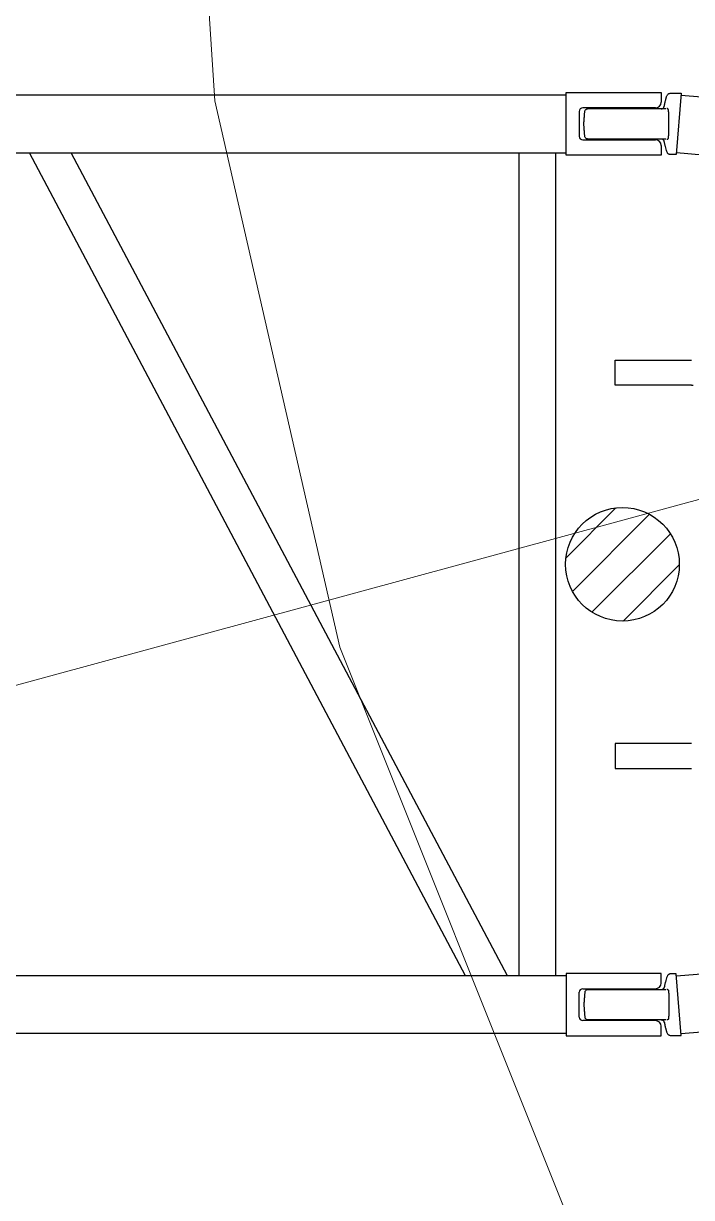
# Model space of a CAD drawing. Header units: millimetres. Extents: x -2078669 to -1085629, y -5987148 to 310365.
# Drawn here: x -1698457 to -1697282, y -2647695 to -2645629 of the extents above; entities that cross this region are included whole.
import ezdxf

# ---------------------------------------------------------------- set-up
doc = ezdxf.new("R2010")
doc.units = ezdxf.units.MM
doc.header["$LTSCALE"] = 500
for name, color, linetype, lineweight in [('D-BGD', 7, 'Continuous', 13), ('D-BYP-STR8', 5, 'Continuous', 25), ('D-BYP-STRB', 5, 'Continuous', 25), ('D-BYP-STRC', 1, 'Continuous', 13)]:
    doc.layers.add(name, color=color, linetype=linetype, lineweight=lineweight)
doc.styles.add('MS ゴシック', font='MS Gothic.ttf')
doc.dimstyles.new('DIM-500-F', dxfattribs={"dimscale": 500, "dimtxt": 3.5, "dimasz": 2.5, "dimexe": 0, "dimexo": 2, "dimgap": 0.8, "dimtad": 1, "dimdec": 0, "dimzin": 0, "dimdsep": 46, "dimtxsty": 'MS ゴシック', "dimblk": 'OPEN', "dimcen": 0.1, "dimclrd": 256, "dimclre": 256, "dimclrt": 256, "dimaunit": 1, "dimadec": 4, "dimazin": 0, "dimtfac": 1, "dimtdec": 0, "dimtmove": 2, "dimatfit": 3, "dimldrblk": 'OPEN', "dimfxl": 1, "dimtolj": 1, "dimtzin": 0, "dimlwd": -1, "dimlwe": -1, "dimarcsym": 2})

# ---------------------------------------------------------------- blocks, each defined once
blk = doc.blocks.new('河川平面')
at = {"layer": 'D-BGD', "linetype": 'Continuous'}
blk.add_line((1609259.3, -2792173.8), (1619008.4, -2789521.4), dxfattribs=at)
at = {"layer": 'D-BGD', "linetype": 'Continuous', "elevation": 366000, "flags": 128}
blk.add_lwpolyline([(1611715.3, -2620513.6), (1611197, -2668195.4), (1611105, -2685482.1), (1611227.5, -2700780.1), (1611946.4, -2745631.7), (1612010.6, -2749081.6), (1612060.3, -2750532.4), (1612325.1, -2753298.3), (1612593.4, -2757484.9), (1612783.4, -2763611.6), (1612863.6, -2771281.9), (1612734, -2784704.9), (1612727.3, -2788483.1), (1612845, -2790264.8), (1613065.1, -2791226.4), (1613930.5, -2793392.9), (1615912.3, -2797217.2), (1616301.4, -2797928.8), (1618571.8, -2802762.2), (1619578.2, -2807143.5), (1619706.8, -2810758.5), (1619619.1, -2816361.1)], dxfattribs=at)
blk = doc.blocks.new('_Open')
at = {"color": 0, "linetype": 'ByBlock', "lineweight": -2}
for p, q in [((-1, 0.1667), (0, 0)), ((-1, -0.1667), (0, 0)), ((0, 0), (-1, 0))]:
    blk.add_line(p, q, dxfattribs=at)
blk = doc.blocks.new('A$C4dcfe073')
at = {"layer": 'D-BYP-STRB', "linetype": 'Continuous'}
for p, q in [((19201, 3321.8), (10399, 3321.8)), ((19201, 3326), (19368, 3326)), ((19201, 3216), (19201, 3326)), ((19368, 3326), (19368, 3309)), ((19374.3, 3305.7), (19374.4, 3306.2)), ((19374.4, 3306.4), (19374.5, 3306.5)), ((19374.4, 3306.2), (19374.4, 3306.4)), ((19374.5, 3306.5), (19374.6, 3307.1)), ((19374.6, 3307.3), (19374.7, 3307.5)), ((19374.6, 3307.1), (19374.6, 3307.3)), ((19374.7, 3307.9), (19374.8, 3308.1)), ((19374.7, 3307.7), (19374.7, 3307.9)), ((19374.7, 3307.5), (19374.7, 3307.7)), ((19374.8, 3308.3), (19374.9, 3308.6)), ((19374.8, 3308.1), (19374.8, 3308.3)), ((19374.9, 3308.8), (19375, 3309)), ((19374.9, 3308.6), (19374.9, 3308.8)), ((19375, 3309.2), (19375.1, 3309.4)), ((19375, 3309), (19375, 3309.2)), ((19375.1, 3309.8), (19375.2, 3310)), ((19375.1, 3309.6), (19375.1, 3309.8)), ((19375.1, 3309.4), (19375.1, 3309.6)), ((19375.2, 3310.2), (19375.3, 3310.4)), ((19375.2, 3310), (19375.2, 3310.2)), ((19375.3, 3310.4), (19375.5, 3311.6)), ((19375.5, 3311.6), (19375.6, 3311.9)), ((19375.6, 3312), (19376, 3313.3)), ((19375.6, 3311.9), (19375.6, 3312)), ((19376, 3313.6), (19376.1, 3314)), ((19376, 3313.3), (19376, 3313.6)), ((19376.1, 3314), (19376.2, 3314.4)), ((19376.2, 3314.4), (19376.3, 3314.8)), ((19376.3, 3314.8), (19376.5, 3315.2)), ((19376.5, 3315.2), (19376.6, 3315.6)), ((19376.6, 3315.6), (19376.7, 3316)), ((19376.7, 3316), (19376.8, 3316.4)), ((19376.8, 3316.4), (19376.9, 3316.8)), ((19376.9, 3316.8), (19377, 3317.2)), ((19377, 3317.2), (19377.2, 3317.5)), ((19377.2, 3317.5), (19377.3, 3317.9)), ((19377.3, 3317.9), (19377.4, 3318.2)), ((19377.4, 3318.2), (19377.5, 3318.5)), ((19377.5, 3318.5), (19377.6, 3318.8)), ((19377.6, 3318.8), (19377.7, 3319)), ((19377.7, 3319), (19378.1, 3320.3)), ((19377.7, 3319.1), (19378.1, 3320.3)), ((19378.1, 3320.3), (19378.6, 3321.2)), ((19378.1, 3320.3), (19378.6, 3321.2)), ((19378.6, 3321.2), (19379.4, 3322.4)), ((19378.6, 3321.2), (19379.4, 3322.4)), ((19379.4, 3322.4), (19380.2, 3323.4)), ((19379.4, 3322.4), (19380.2, 3323.4)), ((19380.2, 3323.4), (19380.5, 3323.7)), ((19380.2, 3323.4), (19380.5, 3323.7)), ((19380.5, 3323.7), (19380.8, 3323.9)), ((19380.5, 3323.7), (19380.8, 3323.9)), ((19380.8, 3323.9), (19380.9, 3324)), ((19380.8, 3323.9), (19380.9, 3324)), ((19380.9, 3324), (19381, 3324.1)), ((19380.9, 3324), (19381, 3324.1)), ((19381, 3324.1), (19381.4, 3324.3)), ((19381, 3324.1), (19381.4, 3324.3)), ((19381.4, 3324.3), (19381.9, 3324.5)), ((19381.4, 3324.3), (19381.9, 3324.5)), ((19381.9, 3324.5), (19382.8, 3324.7)), ((19381.9, 3324.5), (19382.7, 3324.7)), ((19382.7, 3324.7), (19384.1, 3325)), ((19382.8, 3324.7), (19384.1, 3325)), ((19384.1, 3325), (19403.5, 3325)), ((19384.1, 3325), (19384.1, 3325)), ((19384.1, 3325), (19384.1, 3325)), ((19384.1, 3325), (19384.1, 3325)), ((19384.1, 3325), (19384.1, 3325)), ((19384.1, 3325), (19384.1, 3325)), ((19384.1, 3325), (19384.1, 3325)), ((19384.1, 3325), (19384.1, 3325)), ((19384.1, 3325), (19384.1, 3325)), ((19384.1, 3325), (19384.1, 3325)), ((19384.1, 3325), (19384.1, 3325)), ((19384.1, 3325), (19384.1, 3325)), ((19384.1, 3325), (19384.1, 3325)), ((19384.1, 3325), (19384.1, 3325)), ((19384.1, 3325), (19384.1, 3325)), ((19384.1, 3325), (19384.1, 3325)), ((19384.1, 3325), (19384.1, 3325)), ((19403.5, 3325), (19394.5, 3217)), ((19403.2, 3321.6), (19778.5, 3290.3)), ((19224, 3293), (19224, 3249)), ((19299.6, 3299), (19230, 3299)), ((19233, 3283.6), (19233.1, 3285.2)), ((19233.1, 3285.2), (19233.2, 3286.8)), ((19233.2, 3286.8), (19233.3, 3288.2)), ((19233.3, 3288.2), (19233.4, 3289.6)), ((19233.4, 3289.6), (19233.5, 3290.9)), ((19233.5, 3290.9), (19233.6, 3292)), ((19233.6, 3292), (19233.7, 3292.9)), ((19233.7, 3292.9), (19234, 3294)), ((19234, 3294), (19234.4, 3294.9)), ((19234.4, 3294.9), (19234.8, 3295.6)), ((19234.8, 3295.6), (19235.3, 3296.2)), ((19235.3, 3296.2), (19235.9, 3296.6)), ((19235.9, 3296.6), (19236.6, 3297)), ((19236.6, 3297), (19237.5, 3297.3)), ((19237.5, 3297.3), (19238.7, 3297.5)), ((19376.3, 3297.5), (19238.7, 3297.5)), ((19358, 3299), (19299.6, 3299)), ((19368.1, 3297.5), (19368.8, 3297.5)), ((19368.8, 3297.5), (19369.3, 3297.6)), ((19369.2, 3297.6), (19369.3, 3297.7)), ((19369.3, 3297.6), (19369.8, 3297.8)), ((19369.3, 3297.7), (19369.5, 3297.7)), ((19369.5, 3297.7), (19369.6, 3297.7)), ((19369.6, 3297.7), (19369.7, 3297.8)), ((19369.7, 3297.8), (19369.9, 3297.8)), ((19369.8, 3297.8), (19370.3, 3298)), ((19369.9, 3297.8), (19370, 3297.9)), ((19370, 3297.9), (19370.1, 3297.9)), ((19370.1, 3297.9), (19370.2, 3297.9)), ((19370.2, 3297.9), (19370.3, 3298)), ((19370.3, 3298), (19370.3, 3298)), ((19370.3, 3298), (19370.3, 3298)), ((19370.3, 3298), (19370.4, 3298)), ((19370.4, 3298), (19370.3, 3298)), ((19370.3, 3298), (19370.4, 3298)), ((19370.4, 3298), (19370.4, 3298)), ((19370.4, 3298), (19370.4, 3298)), ((19370.4, 3298), (19370.4, 3298)), ((19370.4, 3298), (19370.4, 3298)), ((19370.4, 3298), (19370.4, 3298)), ((19370.4, 3298), (19370.4, 3298)), ((19370.4, 3298), (19370.4, 3298)), ((19370.4, 3298), (19370.4, 3298)), ((19370.4, 3298), (19370.5, 3298)), ((19370.5, 3298.1), (19371, 3298.3)), ((19370.5, 3298), (19370.5, 3298.1)), ((19370.5, 3298.1), (19370.5, 3298.1)), ((19371, 3298.3), (19371.4, 3298.5)), ((19371, 3298.3), (19371, 3298.3)), ((19371.4, 3298.5), (19371.7, 3298.7)), ((19371.7, 3298.7), (19372, 3299)), ((19372, 3299), (19372.3, 3299.4)), ((19372.3, 3299.4), (19372.5, 3299.9)), ((19372.5, 3299.9), (19372.7, 3300.6)), ((19372.7, 3300.6), (19373.3, 3302.4)), ((19373.3, 3302.4), (19373.3, 3302.4)), ((19373.3, 3302.4), (19373.4, 3302.4)), ((19373.4, 3302.4), (19373.4, 3302.4)), ((19373.4, 3302.4), (19373.5, 3302.4)), ((19373.5, 3302.4), (19373.5, 3302.4)), ((19373.5, 3302.4), (19373.6, 3302.4)), ((19373.6, 3302.4), (19373.6, 3302.4)), ((19373.6, 3302.4), (19373.7, 3302.3)), ((19373.7, 3302.7), (19373.7, 3302.8)), ((19373.7, 3302.8), (19373.7, 3302.8)), ((19373.7, 3302.8), (19373.7, 3302.8)), ((19373.7, 3302.8), (19373.7, 3302.8)), ((19373.7, 3302.8), (19373.8, 3302.8)), ((19373.7, 3302.6), (19373.7, 3302.7)), ((19373.7, 3302.7), (19373.7, 3302.7)), ((19373.7, 3302.7), (19373.7, 3302.7)), ((19373.7, 3302.7), (19373.7, 3302.7)), ((19373.7, 3302.5), (19373.7, 3302.6)), ((19373.7, 3302.6), (19373.7, 3302.6)), ((19373.7, 3302.4), (19373.7, 3302.5)), ((19373.7, 3302.5), (19373.7, 3302.5)), ((19373.7, 3302.5), (19373.7, 3302.5)), ((19373.7, 3302.5), (19373.7, 3302.5)), ((19373.7, 3302.3), (19373.7, 3302.4)), ((19373.7, 3302.4), (19373.7, 3302.4)), ((19373.7, 3302.4), (19373.7, 3302.4)), ((19373.7, 3302.4), (19373.7, 3302.4)), ((19373.7, 3302.4), (19373.7, 3302.4)), ((19373.7, 3302.4), (19373.7, 3302.4)), ((19373.7, 3302.3), (19373.7, 3302.3)), ((19373.8, 3303.3), (19373.9, 3303.4)), ((19373.8, 3303.2), (19373.8, 3303.3)), ((19373.8, 3303.3), (19373.8, 3303.3)), ((19373.8, 3303.1), (19373.8, 3303.2)), ((19373.8, 3303.2), (19373.8, 3303.2)), ((19373.8, 3303.2), (19373.8, 3303.2)), ((19373.8, 3303), (19373.8, 3303.1)), ((19373.8, 3303.1), (19373.8, 3303.1)), ((19373.8, 3303.1), (19373.8, 3303.1)), ((19373.8, 3302.9), (19373.8, 3303)), ((19373.8, 3302.8), (19373.8, 3302.9)), ((19373.8, 3302.9), (19373.8, 3302.9)), ((19373.8, 3302.9), (19373.8, 3302.9)), ((19373.8, 3302.9), (19373.8, 3302.9)), ((19373.8, 3302.9), (19373.8, 3302.9)), ((19373.8, 3302.9), (19373.8, 3302.9)), ((19373.8, 3302.9), (19373.8, 3302.9)), ((19373.8, 3302.8), (19373.8, 3302.8)), ((19373.8, 3302.8), (19373.8, 3302.8)), ((19373.9, 3303.9), (19374, 3304)), ((19373.9, 3303.7), (19373.9, 3303.9)), ((19373.9, 3303.6), (19373.9, 3303.7)), ((19373.9, 3303.5), (19373.9, 3303.6)), ((19373.9, 3303.6), (19373.9, 3303.6)), ((19373.9, 3303.6), (19373.9, 3303.6)), ((19373.9, 3303.4), (19373.9, 3303.5)), ((19373.9, 3303.5), (19373.9, 3303.5)), ((19373.9, 3303.4), (19373.9, 3303.4)), ((19373.9, 3303.4), (19373.9, 3303.4)), ((19374, 3304.3), (19374.1, 3304.4)), ((19374, 3304), (19374, 3304.3)), ((19374, 3304.3), (19374, 3304.3)), ((19374, 3304), (19374, 3304)), ((19374.1, 3304.9), (19374.2, 3305)), ((19374.1, 3304.8), (19374.1, 3304.9)), ((19374.1, 3304.7), (19374.1, 3304.8)), ((19374.1, 3304.6), (19374.1, 3304.7)), ((19374.1, 3304.5), (19374.1, 3304.6)), ((19374.1, 3304.4), (19374.1, 3304.5)), ((19374.2, 3305.4), (19374.3, 3305.5)), ((19374.2, 3305.3), (19374.2, 3305.4)), ((19374.2, 3305.4), (19374.2, 3305.4)), ((19374.2, 3305.2), (19374.2, 3305.3)), ((19374.2, 3305.1), (19374.2, 3305.2)), ((19374.2, 3305), (19374.2, 3305.1)), ((19374.3, 3305.6), (19374.3, 3305.7)), ((19374.3, 3305.5), (19374.3, 3305.6)), ((19378.4, 3298), (19378.3, 3298)), ((19378.5, 3298), (19378.4, 3298)), ((19378.4, 3298), (19378.4, 3298)), ((19378.6, 3298), (19378.5, 3298)), ((19378.7, 3298), (19378.6, 3298)), ((19378.8, 3298), (19378.7, 3298)), ((19378.7, 3298), (19378.7, 3298)), ((19378.9, 3298), (19378.8, 3298)), ((19379, 3297.9), (19378.9, 3298)), ((19379.2, 3297.8), (19379, 3297.9)), ((19379.3, 3297.7), (19379.2, 3297.8)), ((19379.2, 3297.8), (19379.2, 3297.8)), ((19379.6, 3297.6), (19379.3, 3297.7)), ((19379.7, 3297.4), (19379.6, 3297.6)), ((19379.8, 3297.4), (19379.7, 3297.4)), ((19379.7, 3297.4), (19379.7, 3297.4)), ((19379.9, 3297.2), (19379.8, 3297.4)), ((19380, 3297.2), (19379.9, 3297.2)), ((19380, 3297.1), (19380, 3297.2)), ((19380.1, 3297.1), (19380, 3297.1)), ((19380.1, 3297), (19380.1, 3297.1)), ((19380.2, 3297), (19380.1, 3297)), ((19380.2, 3296.9), (19380.2, 3297)), ((19380.3, 3296.9), (19380.2, 3296.9)), ((19380.3, 3296.8), (19380.3, 3296.9)), ((19380.5, 3296.6), (19380.3, 3296.8)), ((19380.7, 3296.4), (19380.5, 3296.6)), ((19380.5, 3296.6), (19380.5, 3296.6)), ((19380.5, 3296.6), (19380.5, 3296.6)), ((19380.7, 3296.3), (19380.7, 3296.4)), ((19380.8, 3296.2), (19380.7, 3296.3)), ((19380.9, 3296.1), (19380.8, 3296.2)), ((19380.8, 3296.2), (19380.8, 3296.2)), ((19380.9, 3296), (19380.9, 3296.1)), ((19380.9, 3295.9), (19380.9, 3296)), ((19381, 3295.9), (19380.9, 3295.9)), ((19381, 3295.8), (19381, 3295.9)), ((19381, 3295.7), (19381, 3295.8)), ((19381, 3295.8), (19381, 3295.8)), ((19381, 3295.8), (19381, 3295.8)), ((19381, 3295.8), (19381, 3295.8)), ((19381, 3295.8), (19381, 3295.8)), ((19381, 3295.8), (19381, 3295.8)), ((19381, 3295.8), (19381, 3295.8)), ((19381.1, 3295.7), (19381, 3295.7)), ((19381, 3295.7), (19381, 3295.7)), ((19381.1, 3295.6), (19381.1, 3295.7)), ((19381.1, 3295.7), (19381.1, 3295.7)), ((19381.1, 3295.7), (19381.1, 3295.7)), ((19381.1, 3295.7), (19381.1, 3295.7)), ((19381.1, 3295.6), (19381.1, 3295.6)), ((19381.1, 3295.6), (19381.1, 3295.6)), ((19381.1, 3295.6), (19381.1, 3295.6)), ((19381.1, 3295.6), (19381.1, 3295.6)), ((19381.1, 3295.6), (19381.1, 3295.6)), ((19381.1, 3295.6), (19381.1, 3295.6)), ((19381.1, 3295.6), (19381.1, 3295.6)), ((19381.1, 3295.6), (19381.1, 3295.6)), ((19381.1, 3295.6), (19381.1, 3295.6)), ((19381.1, 3295.6), (19381.1, 3295.6)), ((19381.1, 3295.6), (19381.1, 3295.6)), ((19381.1, 3295.6), (19381.1, 3295.6)), ((19381.1, 3295.6), (19381.1, 3295.6)), ((19381.1, 3295.3), (19381.1, 3295.6)), ((19381.1, 3294.9), (19381.1, 3295.3)), ((19381.1, 3294.5), (19381.1, 3294.9)), ((19381.2, 3294.1), (19381.1, 3294.5)), ((19381.2, 3293.6), (19381.2, 3294.1)), ((19381.2, 3293.1), (19381.2, 3293.6)), ((19381.2, 3292.5), (19381.2, 3293.1)), ((19381.2, 3292), (19381.2, 3292.5)), ((19381.3, 3291.5), (19381.2, 3292)), ((19381.3, 3291), (19381.3, 3291.5)), ((19381.3, 3290.4), (19381.3, 3291)), ((19381.3, 3289.8), (19381.3, 3290.4)), ((19381.4, 3289.1), (19381.3, 3289.8)), ((19381.4, 3288.4), (19381.4, 3289.1)), ((19381.4, 3287.5), (19381.4, 3288.4)), ((19381.4, 3286.6), (19381.4, 3287.5)), ((19381.4, 3285.5), (19381.4, 3286.6)), ((19381.5, 3284.4), (19381.4, 3285.5)), ((19232, 3271), (19232.1, 3271.9)), ((19232.1, 3270.1), (19232, 3271)), ((19232.1, 3271.9), (19232.2, 3273)), ((19232.2, 3269), (19232.1, 3270.1)), ((19232.2, 3273), (19232.3, 3274.3)), ((19232.3, 3267.7), (19232.2, 3269)), ((19232.3, 3274.3), (19232.4, 3275.7)), ((19232.4, 3266.3), (19232.3, 3267.7)), ((19232.4, 3275.7), (19232.5, 3277.1)), ((19232.5, 3264.9), (19232.4, 3266.3)), ((19232.5, 3277.1), (19232.6, 3278.7)), ((19232.6, 3263.3), (19232.5, 3264.9)), ((19232.6, 3278.7), (19232.7, 3280.3)), ((19232.7, 3280.3), (19232.8, 3281.9)), ((19232.8, 3281.9), (19233, 3283.6)), ((19381.5, 3283.1), (19381.5, 3284.4)), ((19381.5, 3281.9), (19381.5, 3283.1)), ((19381.5, 3280.6), (19381.5, 3281.9)), ((19381.6, 3279.3), (19381.5, 3280.6)), ((19381.6, 3278.1), (19381.6, 3279.3)), ((19381.6, 3276.9), (19381.6, 3278.1)), ((19381.6, 3275.9), (19381.6, 3276.9)), ((19381.6, 3274.9), (19381.6, 3275.9)), ((19381.6, 3274), (19381.6, 3274.9)), ((19381.6, 3273.2), (19381.6, 3274)), ((19381.6, 3272.5), (19381.6, 3273.2)), ((19381.6, 3271.9), (19381.6, 3272.5)), ((19381.6, 3271.4), (19381.6, 3271.9)), ((19381.6, 3271), (19381.6, 3271.4)), ((19381.6, 3270.6), (19381.6, 3271)), ((19381.6, 3270.1), (19381.6, 3270.6)), ((19381.6, 3269.5), (19381.6, 3270.1)), ((19381.6, 3268.8), (19381.6, 3269.5)), ((19381.6, 3268), (19381.6, 3268.8)), ((19381.6, 3267.1), (19381.6, 3268)), ((19381.6, 3266.1), (19381.6, 3267.1)), ((19381.6, 3265.1), (19381.6, 3266.1)), ((19381.6, 3263.9), (19381.6, 3265.1)), ((19232.7, 3261.7), (19232.6, 3263.3)), ((19232.8, 3260.1), (19232.7, 3261.7)), ((19233, 3258.4), (19232.8, 3260.1)), ((19233.1, 3256.8), (19233, 3258.4)), ((19233.2, 3255.3), (19233.1, 3256.8)), ((19233.3, 3253.8), (19233.2, 3255.3)), ((19233.4, 3252.4), (19233.3, 3253.8)), ((19233.5, 3251.1), (19233.4, 3252.4)), ((19233.6, 3250), (19233.5, 3251.1)), ((19233.7, 3249.1), (19233.6, 3250)), ((19234, 3248), (19233.7, 3249.1)), ((19234.4, 3247.1), (19234, 3248)), ((19234.8, 3246.4), (19234.4, 3247.1)), ((19235.3, 3245.8), (19234.8, 3246.4)), ((19235.9, 3245.4), (19235.3, 3245.8)), ((19236.6, 3245), (19235.9, 3245.4)), ((19237.5, 3244.7), (19236.6, 3245)), ((19238.7, 3244.5), (19237.5, 3244.7)), ((19238.7, 3244.5), (19376.3, 3244.5)), ((19371, 3243.6), (19370.3, 3244)), ((19378.3, 3244), (19378.4, 3244)), ((19378.4, 3244), (19378.4, 3244)), ((19378.4, 3244), (19378.5, 3244)), ((19378.5, 3244), (19378.6, 3244)), ((19378.6, 3244), (19378.7, 3244)), ((19378.7, 3244), (19378.7, 3244)), ((19378.7, 3244), (19378.8, 3244)), ((19378.8, 3244), (19378.9, 3244)), ((19378.9, 3244), (19379, 3244.1)), ((19379, 3244.1), (19379.2, 3244.2)), ((19379.2, 3244.2), (19379.3, 3244.3)), ((19379.2, 3244.2), (19379.2, 3244.2)), ((19379.3, 3244.3), (19379.6, 3244.4)), ((19379.6, 3244.4), (19379.7, 3244.6)), ((19379.7, 3244.6), (19379.7, 3244.6)), ((19379.7, 3244.6), (19379.8, 3244.6)), ((19379.8, 3244.6), (19379.9, 3244.8)), ((19379.9, 3244.8), (19380, 3244.8)), ((19380, 3244.8), (19380, 3244.9)), ((19380, 3244.9), (19380.1, 3244.9)), ((19380.1, 3244.9), (19380.1, 3245)), ((19380.1, 3245), (19380.2, 3245)), ((19380.2, 3245), (19380.2, 3245.1)), ((19380.2, 3245.1), (19380.3, 3245.1)), ((19380.3, 3245.2), (19380.5, 3245.4)), ((19380.3, 3245.1), (19380.3, 3245.2)), ((19380.5, 3245.4), (19380.7, 3245.6)), ((19380.5, 3245.4), (19380.5, 3245.4)), ((19380.5, 3245.4), (19380.5, 3245.4)), ((19380.7, 3245.7), (19380.8, 3245.8)), ((19380.7, 3245.6), (19380.7, 3245.7)), ((19380.8, 3245.8), (19380.9, 3245.9)), ((19380.8, 3245.8), (19380.8, 3245.8)), ((19380.9, 3246), (19380.9, 3246.1)), ((19380.9, 3246.1), (19381, 3246.1)), ((19380.9, 3245.9), (19380.9, 3246)), ((19381, 3246.1), (19381, 3246.2)), ((19381.1, 3247.5), (19381.2, 3247.9)), ((19381.1, 3247.1), (19381.1, 3247.5)), ((19381.1, 3246.7), (19381.1, 3247.1)), ((19381.1, 3246.4), (19381.1, 3246.7)), ((19381.2, 3250), (19381.3, 3250.5)), ((19381.2, 3249.5), (19381.2, 3250)), ((19381.2, 3248.9), (19381.2, 3249.5)), ((19381.2, 3248.4), (19381.2, 3248.9)), ((19381.2, 3247.9), (19381.2, 3248.4)), ((19381.3, 3252.2), (19381.4, 3252.9)), ((19381.3, 3251.6), (19381.3, 3252.2)), ((19381.3, 3251), (19381.3, 3251.6)), ((19381.3, 3250.5), (19381.3, 3251)), ((19381.4, 3256.5), (19381.5, 3257.6)), ((19381.4, 3255.4), (19381.4, 3256.5)), ((19381.4, 3254.5), (19381.4, 3255.4)), ((19381.4, 3253.6), (19381.4, 3254.5)), ((19381.4, 3252.9), (19381.4, 3253.6)), ((19381.5, 3261.4), (19381.6, 3262.7)), ((19381.5, 3260.1), (19381.5, 3261.4)), ((19381.5, 3258.9), (19381.5, 3260.1)), ((19381.5, 3257.6), (19381.5, 3258.9)), ((19381.6, 3262.7), (19381.6, 3263.9)), ((19230, 3243), (19299.6, 3243)), ((19299.6, 3243), (19358, 3243)), ((19368, 3233), (19368, 3216)), ((19371.5, 3243.3), (19371, 3243.6)), ((19371.9, 3242.9), (19371.5, 3243.3)), ((19372.3, 3242.5), (19371.9, 3242.9)), ((19372.6, 3242.1), (19372.3, 3242.5)), ((19372.9, 3241.6), (19372.6, 3242.1)), ((19373.2, 3241.1), (19372.9, 3241.6)), ((19373.5, 3240.5), (19373.2, 3241.1)), ((19373.6, 3240.1), (19373.5, 3240.5)), ((19373.6, 3239.8), (19373.6, 3240.1)), ((19373.6, 3239.7), (19373.6, 3239.8)), ((19373.6, 3239.8), (19373.6, 3239.8)), ((19373.6, 3239.8), (19373.6, 3239.8)), ((19373.6, 3239.8), (19373.6, 3239.8)), ((19373.6, 3239.8), (19373.6, 3239.8)), ((19373.7, 3239.7), (19373.6, 3239.7)), ((19373.6, 3239.7), (19373.6, 3239.7)), ((19373.8, 3238.9), (19373.7, 3239.7)), ((19373.7, 3239.7), (19373.7, 3239.7)), ((19373.7, 3239.7), (19373.7, 3239.7)), ((19374, 3237.9), (19373.8, 3238.9)), ((19374.2, 3236.8), (19374, 3237.9)), ((19374.5, 3235.7), (19374.2, 3236.8)), ((19374.7, 3234.5), (19374.5, 3235.7)), ((19374.9, 3233.3), (19374.7, 3234.5)), ((19375.2, 3232.2), (19374.9, 3233.3)), ((19375.4, 3231.2), (19375.2, 3232.2)), ((19376, 3228.6), (19375.4, 3231.2)), ((19376.6, 3226.4), (19376, 3228.6)), ((19377.3, 3224.1), (19376.6, 3226.4)), ((19377.9, 3222.4), (19377.3, 3224.1)), ((15120, 3220.2), (19201, 3220.2)), ((19023.9, 1771.8), (18256.9, 3220.2)), ((19097.5, 1771.8), (18330.5, 3220.2)), ((19117.5, 3220.2), (19117.5, 1771.8)), ((19182.5, 1771.8), (19182.5, 3220.2)), ((19368, 3216), (19201, 3216)), ((19378.4, 3221.2), (19377.9, 3222.4)), ((19379, 3220.2), (19378.4, 3221.2)), ((19379.4, 3219.5), (19379, 3220.2)), ((19379.9, 3218.9), (19379.4, 3219.5)), ((19380.4, 3218.4), (19379.9, 3218.9)), ((19381, 3218), (19380.4, 3218.4)), ((19381.4, 3217.7), (19381, 3218)), ((19381.9, 3217.5), (19381.4, 3217.7)), ((19382, 3217.4), (19381.9, 3217.5)), ((19382.1, 3217.4), (19382, 3217.4)), ((19382.2, 3217.3), (19382.1, 3217.4)), ((19382.1, 3217.4), (19382.1, 3217.4)), ((19382.3, 3217.3), (19382.2, 3217.3)), ((19382.4, 3217.3), (19382.3, 3217.3)), ((19382.3, 3217.3), (19382.3, 3217.3)), ((19382.5, 3217.3), (19382.4, 3217.3)), ((19382.5, 3217.2), (19382.5, 3217.3)), ((19382.6, 3217.2), (19382.5, 3217.2)), ((19382.7, 3217.2), (19382.6, 3217.2)), ((19382.6, 3217.2), (19382.6, 3217.2)), ((19382.8, 3217.2), (19382.7, 3217.2)), ((19382.9, 3217.1), (19382.8, 3217.2)), ((19382.8, 3217.2), (19382.8, 3217.2)), ((19383, 3217.1), (19382.9, 3217.1)), ((19382.9, 3217.1), (19382.9, 3217.1)), ((19383.1, 3217.1), (19383, 3217.1)), ((19383.2, 3217.1), (19383.1, 3217.1)), ((19383.3, 3217.1), (19383.2, 3217.1)), ((19383.2, 3217.1), (19383.2, 3217.1)), ((19383.4, 3217.1), (19383.3, 3217.1)), ((19383.4, 3217), (19383.4, 3217.1)), ((19383.5, 3217), (19383.4, 3217)), ((19383.7, 3217), (19383.5, 3217)), ((19383.8, 3217), (19383.7, 3217)), ((19383.7, 3217), (19383.7, 3217)), ((19383.9, 3217), (19383.8, 3217)), ((19384, 3217), (19383.9, 3217)), ((19384.1, 3217), (19384, 3217)), ((19384, 3217), (19384, 3217)), ((19384, 3217), (19384, 3217)), ((19384.1, 3217), (19384.1, 3217)), ((19384.1, 3217), (19384.1, 3217)), ((19384.1, 3217), (19384.1, 3217)), ((19384.1, 3217), (19384.1, 3217)), ((19384.1, 3217), (19384.1, 3217)), ((19384.1, 3217), (19384.1, 3217)), ((19384.1, 3217), (19384.1, 3217)), ((19384.1, 3217), (19384.1, 3217)), ((19384.1, 3217), (19384.1, 3217)), ((19384.1, 3217), (19384.1, 3217)), ((19394.5, 3217), (19384.1, 3217)), ((19394.8, 3220.4), (19778.5, 3188.4)), ((19287.4, 2811.2), (19287.4, 2855.2)), ((19287.4, 2855.2), (19344.7, 2855.2)), ((19344.7, 2855.2), (19352.2, 2855.2)), ((19352.2, 2855.2), (19379.6, 2855.2)), ((19379.6, 2855.2), (19421.5, 2855.2)), ((19344.7, 2811.2), (19287.4, 2811.2)), ((19352.2, 2811.2), (19344.7, 2811.2)), ((19421.5, 2811.2), (19352.2, 2811.2)), ((19421.5, 2811.2), (19424.1, 2811.2)), ((19200.7, 2507.6), (19288.4, 2595.3)), ((19200.7, 2507.6), (19288.4, 2595.3)), ((19212.1, 2448.3), (19347.7, 2583.9)), ((19212.1, 2448.3), (19347.7, 2583.9)), ((19246.2, 2411.7), (19384.3, 2549.8)), ((19246.2, 2411.7), (19384.3, 2549.8)), ((19301.2, 2396), (19400, 2494.8)), ((19301.2, 2396), (19400, 2494.8)), ((19287.4, 2180.8), (19287.4, 2136.7)), ((19344.7, 2180.8), (19287.4, 2180.8)), ((19352.2, 2180.8), (19344.7, 2180.8)), ((19379.6, 2180.8), (19352.2, 2180.8)), ((19421.5, 2180.8), (19379.6, 2180.8)), ((19287.4, 2136.7), (19344.7, 2136.7)), ((19344.7, 2136.7), (19352.2, 2136.7)), ((19352.2, 2136.7), (19379.6, 2136.7)), ((19379.6, 2136.7), (19421.5, 2136.7)), ((19394.8, 1771.6), (19778.5, 1803.6)), ((19201, 1771.8), (15120, 1771.8)), ((19368, 1776), (19201, 1776)), ((19201, 1776), (19201, 1666)), ((19368, 1759), (19368, 1776)), ((19374.5, 1756.3), (19374.2, 1755.2)), ((19374.7, 1757.5), (19374.5, 1756.3)), ((19374.9, 1758.7), (19374.7, 1757.5)), ((19375.2, 1759.8), (19374.9, 1758.7)), ((19375.4, 1760.8), (19375.2, 1759.8)), ((19376, 1763.4), (19375.4, 1760.8)), ((19376.6, 1765.6), (19376, 1763.4)), ((19377.3, 1767.9), (19376.6, 1765.6)), ((19377.9, 1769.6), (19377.3, 1767.9)), ((19378.4, 1770.8), (19377.9, 1769.6)), ((19379, 1771.8), (19378.4, 1770.8)), ((19379.4, 1772.5), (19379, 1771.8)), ((19379.9, 1773.1), (19379.4, 1772.5)), ((19380.4, 1773.6), (19379.9, 1773.1)), ((19381, 1774), (19380.4, 1773.6)), ((19381.4, 1774.3), (19381, 1774)), ((19381.9, 1774.5), (19381.4, 1774.3)), ((19382, 1774.6), (19381.9, 1774.5)), ((19382.1, 1774.6), (19382, 1774.6)), ((19382.2, 1774.7), (19382.1, 1774.6)), ((19382.1, 1774.6), (19382.1, 1774.6)), ((19382.3, 1774.7), (19382.2, 1774.7)), ((19382.4, 1774.7), (19382.3, 1774.7)), ((19382.3, 1774.7), (19382.3, 1774.7)), ((19382.5, 1774.7), (19382.4, 1774.7)), ((19382.6, 1774.8), (19382.5, 1774.8)), ((19382.5, 1774.8), (19382.5, 1774.7)), ((19382.7, 1774.8), (19382.6, 1774.8)), ((19382.6, 1774.8), (19382.6, 1774.8)), ((19382.8, 1774.8), (19382.7, 1774.8)), ((19382.9, 1774.9), (19382.8, 1774.8)), ((19382.8, 1774.8), (19382.8, 1774.8)), ((19383, 1774.9), (19382.9, 1774.9)), ((19382.9, 1774.9), (19382.9, 1774.9)), ((19383.1, 1774.9), (19383, 1774.9)), ((19383.2, 1774.9), (19383.1, 1774.9)), ((19383.3, 1774.9), (19383.2, 1774.9)), ((19383.2, 1774.9), (19383.2, 1774.9)), ((19383.4, 1774.9), (19383.3, 1774.9)), ((19383.5, 1775), (19383.4, 1775)), ((19383.4, 1775), (19383.4, 1774.9)), ((19383.7, 1775), (19383.5, 1775)), ((19383.8, 1775), (19383.7, 1775)), ((19383.7, 1775), (19383.7, 1775)), ((19383.9, 1775), (19383.8, 1775)), ((19384, 1775), (19383.9, 1775)), ((19384.1, 1775), (19384, 1775)), ((19384, 1775), (19384, 1775)), ((19384, 1775), (19384, 1775)), ((19384.1, 1775), (19384.1, 1775)), ((19384.1, 1775), (19384.1, 1775)), ((19384.1, 1775), (19384.1, 1775)), ((19384.1, 1775), (19384.1, 1775)), ((19384.1, 1775), (19384.1, 1775)), ((19384.1, 1775), (19384.1, 1775)), ((19384.1, 1775), (19384.1, 1775)), ((19384.1, 1775), (19384.1, 1775)), ((19384.1, 1775), (19384.1, 1775)), ((19384.1, 1775), (19384.1, 1775)), ((19394.5, 1775), (19384.1, 1775)), ((19403.5, 1667), (19394.5, 1775)), ((19224, 1699), (19224, 1743)), ((19230, 1749), (19299.6, 1749)), ((19233.2, 1736.7), (19233.1, 1735.2)), ((19233.3, 1738.2), (19233.2, 1736.7)), ((19233.4, 1739.6), (19233.3, 1738.2)), ((19233.5, 1740.9), (19233.4, 1739.6)), ((19233.6, 1742), (19233.5, 1740.9)), ((19233.7, 1742.9), (19233.6, 1742)), ((19234, 1744), (19233.7, 1742.9)), ((19234.4, 1744.9), (19234, 1744)), ((19234.8, 1745.6), (19234.4, 1744.9)), ((19235.3, 1746.2), (19234.8, 1745.6)), ((19235.9, 1746.6), (19235.3, 1746.2)), ((19236.6, 1747), (19235.9, 1746.6)), ((19237.5, 1747.3), (19236.6, 1747)), ((19238.7, 1747.5), (19237.5, 1747.3)), ((19238.7, 1747.5), (19376.3, 1747.5)), ((19299.6, 1749), (19358, 1749)), ((19371, 1748.4), (19370.3, 1748)), ((19371.5, 1748.7), (19371, 1748.4)), ((19371.9, 1749.1), (19371.5, 1748.7)), ((19372.3, 1749.5), (19371.9, 1749.1)), ((19372.6, 1749.9), (19372.3, 1749.5)), ((19372.9, 1750.4), (19372.6, 1749.9)), ((19373.2, 1750.9), (19372.9, 1750.4)), ((19373.5, 1751.5), (19373.2, 1750.9)), ((19373.6, 1751.9), (19373.5, 1751.5)), ((19373.7, 1752.3), (19373.6, 1752.3)), ((19373.6, 1752.3), (19373.6, 1752.3)), ((19373.6, 1752.3), (19373.6, 1752.2)), ((19373.6, 1752.2), (19373.6, 1752.2)), ((19373.6, 1752.2), (19373.6, 1752.2)), ((19373.6, 1752.2), (19373.6, 1752.2)), ((19373.6, 1752.2), (19373.6, 1752.2)), ((19373.6, 1752.2), (19373.6, 1751.9)), ((19373.8, 1753.1), (19373.7, 1752.3)), ((19373.7, 1752.3), (19373.7, 1752.3)), ((19373.7, 1752.3), (19373.7, 1752.3)), ((19374, 1754.1), (19373.8, 1753.1)), ((19374.2, 1755.2), (19374, 1754.1)), ((19378.3, 1748), (19378.4, 1748)), ((19378.4, 1748), (19378.4, 1748)), ((19378.4, 1748), (19378.5, 1748)), ((19378.5, 1748), (19378.6, 1748)), ((19378.6, 1748), (19378.7, 1748)), ((19378.7, 1748), (19378.7, 1748)), ((19378.7, 1748), (19378.8, 1748)), ((19378.8, 1748), (19378.9, 1748)), ((19378.9, 1748), (19379, 1747.9)), ((19379, 1747.9), (19379.2, 1747.8)), ((19379.2, 1747.8), (19379.2, 1747.8)), ((19379.2, 1747.8), (19379.3, 1747.7)), ((19379.3, 1747.7), (19379.6, 1747.6)), ((19379.6, 1747.6), (19379.7, 1747.4)), ((19379.7, 1747.4), (19379.7, 1747.4)), ((19379.7, 1747.4), (19379.8, 1747.4)), ((19379.8, 1747.4), (19379.9, 1747.2)), ((19379.9, 1747.2), (19380, 1747.2)), ((19380, 1747.2), (19380, 1747.1)), ((19380, 1747.1), (19380.1, 1747.1)), ((19380.1, 1747.1), (19380.1, 1747)), ((19380.1, 1747), (19380.2, 1747)), ((19380.2, 1747), (19380.2, 1746.9)), ((19380.2, 1746.9), (19380.3, 1746.9)), ((19380.3, 1746.9), (19380.3, 1746.8)), ((19380.3, 1746.8), (19380.5, 1746.6)), ((19380.5, 1746.6), (19380.5, 1746.6)), ((19380.5, 1746.6), (19380.5, 1746.6)), ((19380.5, 1746.6), (19380.7, 1746.4)), ((19380.7, 1746.4), (19380.7, 1746.3)), ((19380.7, 1746.3), (19380.8, 1746.2)), ((19380.8, 1746.2), (19380.8, 1746.2)), ((19380.8, 1746.2), (19380.9, 1746.1)), ((19380.9, 1746.1), (19380.9, 1746)), ((19380.9, 1746), (19380.9, 1745.9)), ((19380.9, 1745.9), (19381, 1745.9)), ((19381, 1745.9), (19381, 1745.8)), ((19381.1, 1745.6), (19381.1, 1745.3)), ((19381.1, 1745.3), (19381.1, 1744.9)), ((19381.1, 1744.9), (19381.1, 1744.5)), ((19381.1, 1744.5), (19381.2, 1744.1)), ((19381.2, 1744.1), (19381.2, 1743.6)), ((19381.2, 1743.6), (19381.2, 1743.1)), ((19381.2, 1743.1), (19381.2, 1742.5)), ((19381.2, 1742.5), (19381.2, 1742)), ((19381.2, 1742), (19381.3, 1741.5)), ((19381.3, 1741.5), (19381.3, 1741)), ((19381.3, 1741), (19381.3, 1740.4)), ((19381.3, 1740.4), (19381.3, 1739.8)), ((19381.3, 1739.8), (19381.4, 1739.1)), ((19381.4, 1739.1), (19381.4, 1738.4)), ((19381.4, 1738.4), (19381.4, 1737.5)), ((19381.4, 1737.5), (19381.4, 1736.6)), ((19381.4, 1736.6), (19381.4, 1735.5)), ((19232.1, 1721.9), (19232, 1721)), ((19232, 1721), (19232.1, 1720.1)), ((19232.2, 1723), (19232.1, 1721.9)), ((19232.1, 1720.1), (19232.2, 1719)), ((19232.3, 1724.3), (19232.2, 1723)), ((19232.2, 1719), (19232.3, 1717.7)), ((19232.4, 1725.7), (19232.3, 1724.3)), ((19232.3, 1717.7), (19232.4, 1716.3)), ((19232.5, 1727.1), (19232.4, 1725.7)), ((19232.4, 1716.3), (19232.5, 1714.9)), ((19232.6, 1728.7), (19232.5, 1727.1)), ((19232.7, 1730.3), (19232.6, 1728.7)), ((19232.8, 1731.9), (19232.7, 1730.3)), ((19233, 1733.6), (19232.8, 1731.9)), ((19233.1, 1735.2), (19233, 1733.6)), ((19381.4, 1735.5), (19381.5, 1734.4)), ((19381.5, 1734.4), (19381.5, 1733.1)), ((19381.5, 1733.1), (19381.5, 1731.9)), ((19381.5, 1731.9), (19381.5, 1730.6)), ((19381.5, 1730.6), (19381.6, 1729.3)), ((19381.6, 1729.3), (19381.6, 1728.1)), ((19381.6, 1728.1), (19381.6, 1726.9)), ((19381.6, 1726.9), (19381.6, 1725.9)), ((19381.6, 1725.9), (19381.6, 1724.9)), ((19381.6, 1724.9), (19381.6, 1724)), ((19381.6, 1724), (19381.6, 1723.2)), ((19381.6, 1723.2), (19381.6, 1722.5)), ((19381.6, 1722.5), (19381.6, 1721.9)), ((19381.6, 1721.9), (19381.6, 1721.4)), ((19381.6, 1721.4), (19381.6, 1721)), ((19381.6, 1721), (19381.6, 1720.6)), ((19381.6, 1720.6), (19381.6, 1720.1)), ((19381.6, 1720.1), (19381.6, 1719.5)), ((19381.6, 1719.5), (19381.6, 1718.8)), ((19381.6, 1718.8), (19381.6, 1718)), ((19381.6, 1718), (19381.6, 1717.1)), ((19381.6, 1717.1), (19381.6, 1716.1)), ((19381.6, 1716.1), (19381.6, 1715.1)), ((19381.6, 1715.1), (19381.6, 1713.9)), ((19232.5, 1714.9), (19232.6, 1713.3)), ((19232.6, 1713.3), (19232.7, 1711.7)), ((19232.7, 1711.7), (19232.8, 1710.1)), ((19232.8, 1710.1), (19233, 1708.4)), ((19233, 1708.4), (19233.1, 1706.8)), ((19233.1, 1706.8), (19233.2, 1705.2)), ((19233.2, 1705.2), (19233.3, 1703.8)), ((19233.3, 1703.8), (19233.4, 1702.4)), ((19233.4, 1702.4), (19233.5, 1701.1)), ((19233.5, 1701.1), (19233.6, 1700)), ((19233.6, 1700), (19233.7, 1699.1)), ((19233.7, 1699.1), (19234, 1698)), ((19234, 1698), (19234.4, 1697.1)), ((19234.4, 1697.1), (19234.8, 1696.4)), ((19234.8, 1696.4), (19235.3, 1695.8)), ((19235.3, 1695.8), (19235.9, 1695.4)), ((19235.9, 1695.4), (19236.6, 1695)), ((19236.6, 1695), (19237.5, 1694.7)), ((19237.5, 1694.7), (19238.7, 1694.5)), ((19376.3, 1694.5), (19238.7, 1694.5)), ((19368.1, 1694.5), (19368.8, 1694.5)), ((19368.8, 1694.5), (19369.3, 1694.4)), ((19369.2, 1694.4), (19369.3, 1694.3)), ((19369.3, 1694.4), (19369.8, 1694.2)), ((19369.3, 1694.3), (19369.5, 1694.3)), ((19369.5, 1694.3), (19369.6, 1694.3)), ((19369.6, 1694.3), (19369.7, 1694.2)), ((19379.3, 1694.3), (19379.2, 1694.2)), ((19379.6, 1694.4), (19379.3, 1694.3)), ((19379.7, 1694.6), (19379.6, 1694.4)), ((19379.8, 1694.6), (19379.7, 1694.6)), ((19379.7, 1694.6), (19379.7, 1694.6)), ((19379.9, 1694.8), (19379.8, 1694.6)), ((19380, 1694.8), (19379.9, 1694.8)), ((19380.1, 1694.9), (19380, 1694.9)), ((19380, 1694.9), (19380, 1694.8)), ((19380.2, 1695), (19380.1, 1695)), ((19380.1, 1695), (19380.1, 1694.9)), ((19380.3, 1695.1), (19380.2, 1695.1)), ((19380.2, 1695.1), (19380.2, 1695)), ((19380.5, 1695.4), (19380.3, 1695.2)), ((19380.3, 1695.2), (19380.3, 1695.1)), ((19380.7, 1695.6), (19380.5, 1695.4)), ((19380.5, 1695.4), (19380.5, 1695.4)), ((19380.5, 1695.4), (19380.5, 1695.4)), ((19380.8, 1695.8), (19380.7, 1695.7)), ((19380.7, 1695.7), (19380.7, 1695.6)), ((19380.9, 1695.9), (19380.8, 1695.8)), ((19380.8, 1695.8), (19380.8, 1695.8)), ((19381, 1696.1), (19380.9, 1696.1)), ((19380.9, 1696.1), (19380.9, 1696)), ((19380.9, 1696), (19380.9, 1695.9)), ((19381.1, 1696.3), (19381, 1696.3)), ((19381, 1696.3), (19381, 1696.3)), ((19381, 1696.3), (19381, 1696.2)), ((19381, 1696.2), (19381, 1696.1)), ((19381, 1696.2), (19381, 1696.2)), ((19381, 1696.2), (19381, 1696.2)), ((19381, 1696.2), (19381, 1696.2)), ((19381, 1696.2), (19381, 1696.2)), ((19381, 1696.2), (19381, 1696.2)), ((19381, 1696.2), (19381, 1696.2)), ((19381.2, 1697.9), (19381.1, 1697.5)), ((19381.1, 1697.5), (19381.1, 1697.1)), ((19381.1, 1697.1), (19381.1, 1696.7)), ((19381.1, 1696.7), (19381.1, 1696.4)), ((19381.1, 1696.4), (19381.1, 1696.4)), ((19381.1, 1696.4), (19381.1, 1696.4)), ((19381.1, 1696.4), (19381.1, 1696.4)), ((19381.1, 1696.4), (19381.1, 1696.4)), ((19381.1, 1696.4), (19381.1, 1696.4)), ((19381.1, 1696.4), (19381.1, 1696.4)), ((19381.1, 1696.4), (19381.1, 1696.4)), ((19381.1, 1696.4), (19381.1, 1696.4)), ((19381.1, 1696.4), (19381.1, 1696.4)), ((19381.1, 1696.4), (19381.1, 1696.4)), ((19381.1, 1696.4), (19381.1, 1696.4)), ((19381.1, 1696.4), (19381.1, 1696.4)), ((19381.1, 1696.4), (19381.1, 1696.4)), ((19381.1, 1696.4), (19381.1, 1696.3)), ((19381.1, 1696.3), (19381.1, 1696.3)), ((19381.1, 1696.3), (19381.1, 1696.3)), ((19381.1, 1696.3), (19381.1, 1696.3)), ((19381.3, 1700.5), (19381.2, 1700)), ((19381.2, 1700), (19381.2, 1699.5)), ((19381.2, 1699.5), (19381.2, 1698.9)), ((19381.2, 1698.9), (19381.2, 1698.4)), ((19381.2, 1698.4), (19381.2, 1697.9)), ((19381.4, 1702.9), (19381.3, 1702.2)), ((19381.3, 1702.2), (19381.3, 1701.6)), ((19381.3, 1701.6), (19381.3, 1701)), ((19381.3, 1701), (19381.3, 1700.5)), ((19381.5, 1707.6), (19381.4, 1706.5)), ((19381.4, 1706.5), (19381.4, 1705.4)), ((19381.4, 1705.4), (19381.4, 1704.5)), ((19381.4, 1704.5), (19381.4, 1703.6)), ((19381.4, 1703.6), (19381.4, 1702.9)), ((19381.6, 1712.7), (19381.5, 1711.4)), ((19381.5, 1711.4), (19381.5, 1710.1)), ((19381.5, 1710.1), (19381.5, 1708.9)), ((19381.5, 1708.9), (19381.5, 1707.6)), ((19381.6, 1713.9), (19381.6, 1712.7)), ((19403.2, 1670.4), (19778.5, 1701.7)), ((19299.6, 1693), (19230, 1693)), ((19358, 1693), (19299.6, 1693)), ((19368, 1666), (19368, 1683)), ((19369.7, 1694.2), (19369.9, 1694.2)), ((19369.8, 1694.2), (19370.3, 1694)), ((19369.9, 1694.2), (19370, 1694.1)), ((19370, 1694.1), (19370.1, 1694.1)), ((19370.1, 1694.1), (19370.2, 1694.1)), ((19370.2, 1694.1), (19370.3, 1694)), ((19370.3, 1694), (19370.3, 1694)), ((19370.3, 1694), (19370.3, 1694)), ((19370.3, 1694), (19370.4, 1694)), ((19370.4, 1694), (19370.3, 1694)), ((19370.3, 1694), (19370.4, 1694)), ((19370.4, 1694), (19370.4, 1694)), ((19370.4, 1694), (19370.4, 1694)), ((19370.4, 1694), (19370.4, 1694)), ((19370.4, 1694), (19370.4, 1694)), ((19370.4, 1694), (19370.4, 1694)), ((19370.4, 1694), (19370.4, 1694)), ((19370.4, 1694), (19370.4, 1694)), ((19370.4, 1694), (19370.4, 1694)), ((19370.4, 1694), (19370.5, 1694)), ((19370.5, 1694), (19370.5, 1693.9)), ((19370.5, 1693.9), (19370.5, 1693.9)), ((19370.5, 1693.9), (19371, 1693.7)), ((19371, 1693.7), (19371, 1693.7)), ((19371, 1693.7), (19371.4, 1693.5)), ((19371.4, 1693.5), (19371.7, 1693.3)), ((19371.7, 1693.3), (19372, 1693)), ((19372, 1693), (19372.3, 1692.6)), ((19372.3, 1692.6), (19372.5, 1692.1)), ((19372.5, 1692.1), (19372.7, 1691.4)), ((19372.7, 1691.4), (19373.3, 1689.6)), ((19373.3, 1689.6), (19373.3, 1689.6)), ((19373.3, 1689.6), (19373.4, 1689.6)), ((19373.4, 1689.6), (19373.4, 1689.6)), ((19373.4, 1689.6), (19373.5, 1689.6)), ((19373.5, 1689.6), (19373.5, 1689.6)), ((19373.5, 1689.6), (19373.6, 1689.6)), ((19373.6, 1689.6), (19373.7, 1689.7)), ((19373.6, 1689.6), (19373.6, 1689.6)), ((19373.7, 1689.7), (19373.7, 1689.7)), ((19373.7, 1689.7), (19373.7, 1689.6)), ((19373.7, 1689.6), (19373.7, 1689.6)), ((19373.7, 1689.6), (19373.7, 1689.6)), ((19373.7, 1689.6), (19373.7, 1689.6)), ((19373.7, 1689.6), (19373.7, 1689.6)), ((19373.7, 1689.6), (19373.7, 1689.6)), ((19373.7, 1689.6), (19373.7, 1689.5)), ((19373.7, 1689.5), (19373.7, 1689.5)), ((19373.7, 1689.5), (19373.7, 1689.5)), ((19373.7, 1689.5), (19373.7, 1689.5)), ((19373.7, 1689.5), (19373.7, 1689.4)), ((19373.7, 1689.4), (19373.7, 1689.4)), ((19373.7, 1689.4), (19373.7, 1689.3)), ((19373.7, 1689.3), (19373.7, 1689.3)), ((19373.7, 1689.3), (19373.7, 1689.3)), ((19373.7, 1689.3), (19373.7, 1689.3)), ((19373.7, 1689.3), (19373.7, 1689.2)), ((19373.7, 1689.2), (19373.7, 1689.2)), ((19373.7, 1689.2), (19373.7, 1689.2)), ((19373.7, 1689.2), (19373.7, 1689.2)), ((19373.7, 1689.2), (19373.8, 1689.2)), ((19373.8, 1689.2), (19373.8, 1689.2)), ((19373.8, 1689.2), (19373.8, 1689.2)), ((19373.8, 1689.2), (19373.8, 1689.1)), ((19373.8, 1689.1), (19373.8, 1689.1)), ((19373.8, 1689.1), (19373.8, 1689.1)), ((19373.8, 1689.1), (19373.8, 1689.1)), ((19373.8, 1689.1), (19373.8, 1689.1)), ((19373.8, 1689.1), (19373.8, 1689.1)), ((19373.8, 1689.1), (19373.8, 1689.1)), ((19373.8, 1689.1), (19373.8, 1689)), ((19373.8, 1689), (19373.8, 1688.9)), ((19373.8, 1688.9), (19373.8, 1688.9)), ((19373.8, 1688.9), (19373.8, 1688.9)), ((19373.8, 1688.9), (19373.8, 1688.8)), ((19373.8, 1688.8), (19373.8, 1688.8)), ((19373.8, 1688.8), (19373.8, 1688.8)), ((19373.8, 1688.8), (19373.8, 1688.7)), ((19373.8, 1688.7), (19373.8, 1688.7)), ((19373.8, 1688.7), (19373.9, 1688.6)), ((19373.9, 1688.6), (19373.9, 1688.6)), ((19373.9, 1688.6), (19373.9, 1688.6)), ((19373.9, 1688.6), (19373.9, 1688.5)), ((19373.9, 1688.5), (19373.9, 1688.5)), ((19373.9, 1688.5), (19373.9, 1688.4)), ((19373.9, 1688.4), (19373.9, 1688.4)), ((19373.9, 1688.4), (19373.9, 1688.4)), ((19373.9, 1688.4), (19373.9, 1688.3)), ((19373.9, 1688.3), (19373.9, 1688.1)), ((19373.9, 1688.1), (19374, 1688)), ((19374, 1688), (19374, 1688)), ((19374, 1688), (19374, 1687.7)), ((19374, 1687.7), (19374, 1687.7)), ((19374, 1687.7), (19374.1, 1687.6)), ((19374.1, 1687.6), (19374.1, 1687.5)), ((19374.1, 1687.5), (19374.1, 1687.4)), ((19374.1, 1687.4), (19374.1, 1687.3)), ((19374.1, 1687.3), (19374.1, 1687.2)), ((19374.1, 1687.2), (19374.1, 1687.1)), ((19374.1, 1687.1), (19374.2, 1687)), ((19374.2, 1687), (19374.2, 1686.9)), ((19374.2, 1686.9), (19374.2, 1686.8)), ((19374.2, 1686.8), (19374.2, 1686.7)), ((19374.2, 1686.7), (19374.2, 1686.6)), ((19374.2, 1686.6), (19374.2, 1686.6)), ((19374.2, 1686.6), (19374.3, 1686.5)), ((19374.3, 1686.5), (19374.3, 1686.4)), ((19374.3, 1686.4), (19374.3, 1686.3)), ((19374.3, 1686.3), (19374.4, 1685.8)), ((19374.4, 1685.8), (19374.4, 1685.6)), ((19374.4, 1685.6), (19374.5, 1685.5)), ((19374.5, 1685.5), (19374.6, 1684.9)), ((19374.6, 1684.9), (19374.6, 1684.7)), ((19374.6, 1684.7), (19374.7, 1684.5)), ((19374.7, 1684.5), (19374.7, 1684.3)), ((19374.7, 1684.3), (19374.7, 1684.1)), ((19374.7, 1684.1), (19374.8, 1683.9)), ((19374.8, 1683.9), (19374.8, 1683.7)), ((19374.8, 1683.7), (19374.9, 1683.4)), ((19374.9, 1683.4), (19374.9, 1683.2)), ((19374.9, 1683.2), (19375, 1683)), ((19375, 1683), (19375, 1682.8)), ((19375, 1682.8), (19375.1, 1682.6)), ((19375.1, 1682.6), (19375.1, 1682.4)), ((19375.1, 1682.4), (19375.1, 1682.2)), ((19375.1, 1682.2), (19375.2, 1682)), ((19375.2, 1682), (19375.2, 1681.8)), ((19375.2, 1681.8), (19375.3, 1681.6)), ((19375.3, 1681.6), (19375.5, 1680.4)), ((19375.5, 1680.4), (19375.6, 1680.1)), ((19375.6, 1680.1), (19375.6, 1680)), ((19375.6, 1680), (19376, 1678.7)), ((19376, 1678.7), (19376, 1678.4)), ((19376, 1678.4), (19376.1, 1678)), ((19376.1, 1678), (19376.2, 1677.6)), ((19376.2, 1677.6), (19376.3, 1677.2)), ((19376.3, 1677.2), (19376.5, 1676.8)), ((19376.5, 1676.8), (19376.6, 1676.4)), ((19376.6, 1676.4), (19376.7, 1676)), ((19376.7, 1676), (19376.8, 1675.6)), ((19376.8, 1675.6), (19376.9, 1675.2)), ((19376.9, 1675.2), (19377, 1674.8)), ((19377, 1674.8), (19377.2, 1674.5)), ((19377.2, 1674.5), (19377.3, 1674.1)), ((19377.3, 1674.1), (19377.4, 1673.8)), ((19377.4, 1673.8), (19377.5, 1673.5)), ((19378.4, 1694), (19378.3, 1694)), ((19378.5, 1694), (19378.4, 1694)), ((19378.4, 1694), (19378.4, 1694)), ((19378.6, 1694), (19378.5, 1694)), ((19378.7, 1694), (19378.6, 1694)), ((19378.8, 1694), (19378.7, 1694)), ((19378.7, 1694), (19378.7, 1694)), ((19378.9, 1694), (19378.8, 1694)), ((19379, 1694.1), (19378.9, 1694)), ((19379.2, 1694.2), (19379, 1694.1)), ((19379.2, 1694.2), (19379.2, 1694.2)), ((19201, 1670.2), (10399, 1670.2)), ((19201, 1666), (19368, 1666)), ((19377.5, 1673.5), (19377.6, 1673.2)), ((19377.6, 1673.2), (19377.7, 1673)), ((19377.7, 1673), (19378.1, 1671.7)), ((19377.7, 1672.9), (19378.1, 1671.7)), ((19378.1, 1671.7), (19378.6, 1670.8)), ((19378.1, 1671.7), (19378.6, 1670.8)), ((19378.6, 1670.8), (19379.4, 1669.6)), ((19378.6, 1670.8), (19379.4, 1669.6)), ((19379.4, 1669.6), (19380.2, 1668.6)), ((19379.4, 1669.6), (19380.2, 1668.6)), ((19380.2, 1668.6), (19380.5, 1668.3)), ((19380.2, 1668.6), (19380.5, 1668.3)), ((19380.5, 1668.3), (19380.8, 1668.1)), ((19380.5, 1668.3), (19380.8, 1668.1)), ((19380.8, 1668.1), (19380.9, 1668)), ((19380.8, 1668.1), (19380.9, 1668)), ((19380.9, 1668), (19381, 1667.9)), ((19380.9, 1668), (19381, 1667.9)), ((19381, 1667.9), (19381.4, 1667.7)), ((19381, 1667.9), (19381.4, 1667.7)), ((19381.4, 1667.7), (19381.9, 1667.5)), ((19381.4, 1667.7), (19381.9, 1667.5)), ((19381.9, 1667.5), (19382.8, 1667.3)), ((19381.9, 1667.5), (19382.7, 1667.3)), ((19382.7, 1667.3), (19384.1, 1667)), ((19382.8, 1667.3), (19384.1, 1667)), ((19384.1, 1667), (19403.5, 1667)), ((19384.1, 1667), (19384.1, 1667)), ((19384.1, 1667), (19384.1, 1667)), ((19384.1, 1667), (19384.1, 1667)), ((19384.1, 1667), (19384.1, 1667)), ((19384.1, 1667), (19384.1, 1667)), ((19384.1, 1667), (19384.1, 1667)), ((19384.1, 1667), (19384.1, 1667)), ((19384.1, 1667), (19384.1, 1667)), ((19384.1, 1667), (19384.1, 1667)), ((19384.1, 1667), (19384.1, 1667)), ((19384.1, 1667), (19384.1, 1667)), ((19384.1, 1667), (19384.1, 1667)), ((19384.1, 1667), (19384.1, 1667)), ((19384.1, 1667), (19384.1, 1667)), ((19384.1, 1667), (19384.1, 1667)), ((19384.1, 1667), (19384.1, 1667))]:
    blk.add_line(p, q, dxfattribs=at)
blk.add_circle((19300, 2496), 100, dxfattribs=at)
blk.add_circle((19300, 2496), 100, dxfattribs=at)
for centre, radius, start, end in [((19358, 3309), 10, 270, 0), ((19230, 3293), 6, 90, 180), ((19230, 3249), 6, 180, 270), ((19358, 3233), 10, 0, 90), ((19358, 1759), 10, 270, 0), ((19230, 1743), 6, 90, 180), ((19230, 1699), 6, 180, 270), ((19358, 1683), 10, 0, 90)]:
    blk.add_arc(centre, radius, start, end, dxfattribs=at)

msp = doc.modelspace()

# ---------------------------------------------------------------- linework, layer by layer
at = {"layer": 'D-BYP-STR8'}
msp.add_circle((-1712403.8, -2646580.4), 20000, dxfattribs=at)

# ---------------------------------------------------------------- block references
at = {"layer": 'D-BGD'}
msp.add_blockref('河川平面', (-3310965.8, 144500.2), dxfattribs=at)
at = {"layer": 'D-BYP-STR8'}
msp.add_blockref('A$C4dcfe073', (-1716703.8, -2649076.4), dxfattribs=at)

# ---------------------------------------------------------------- leaders
at = {"layer": 'D-BYP-STRC'}
msp.add_leader([(-1704918.8, -2639118.6), (-1678385, -2659048.5)], dimstyle='DIM-500-F', dxfattribs=at)

doc.saveas('drawing.dxf')
